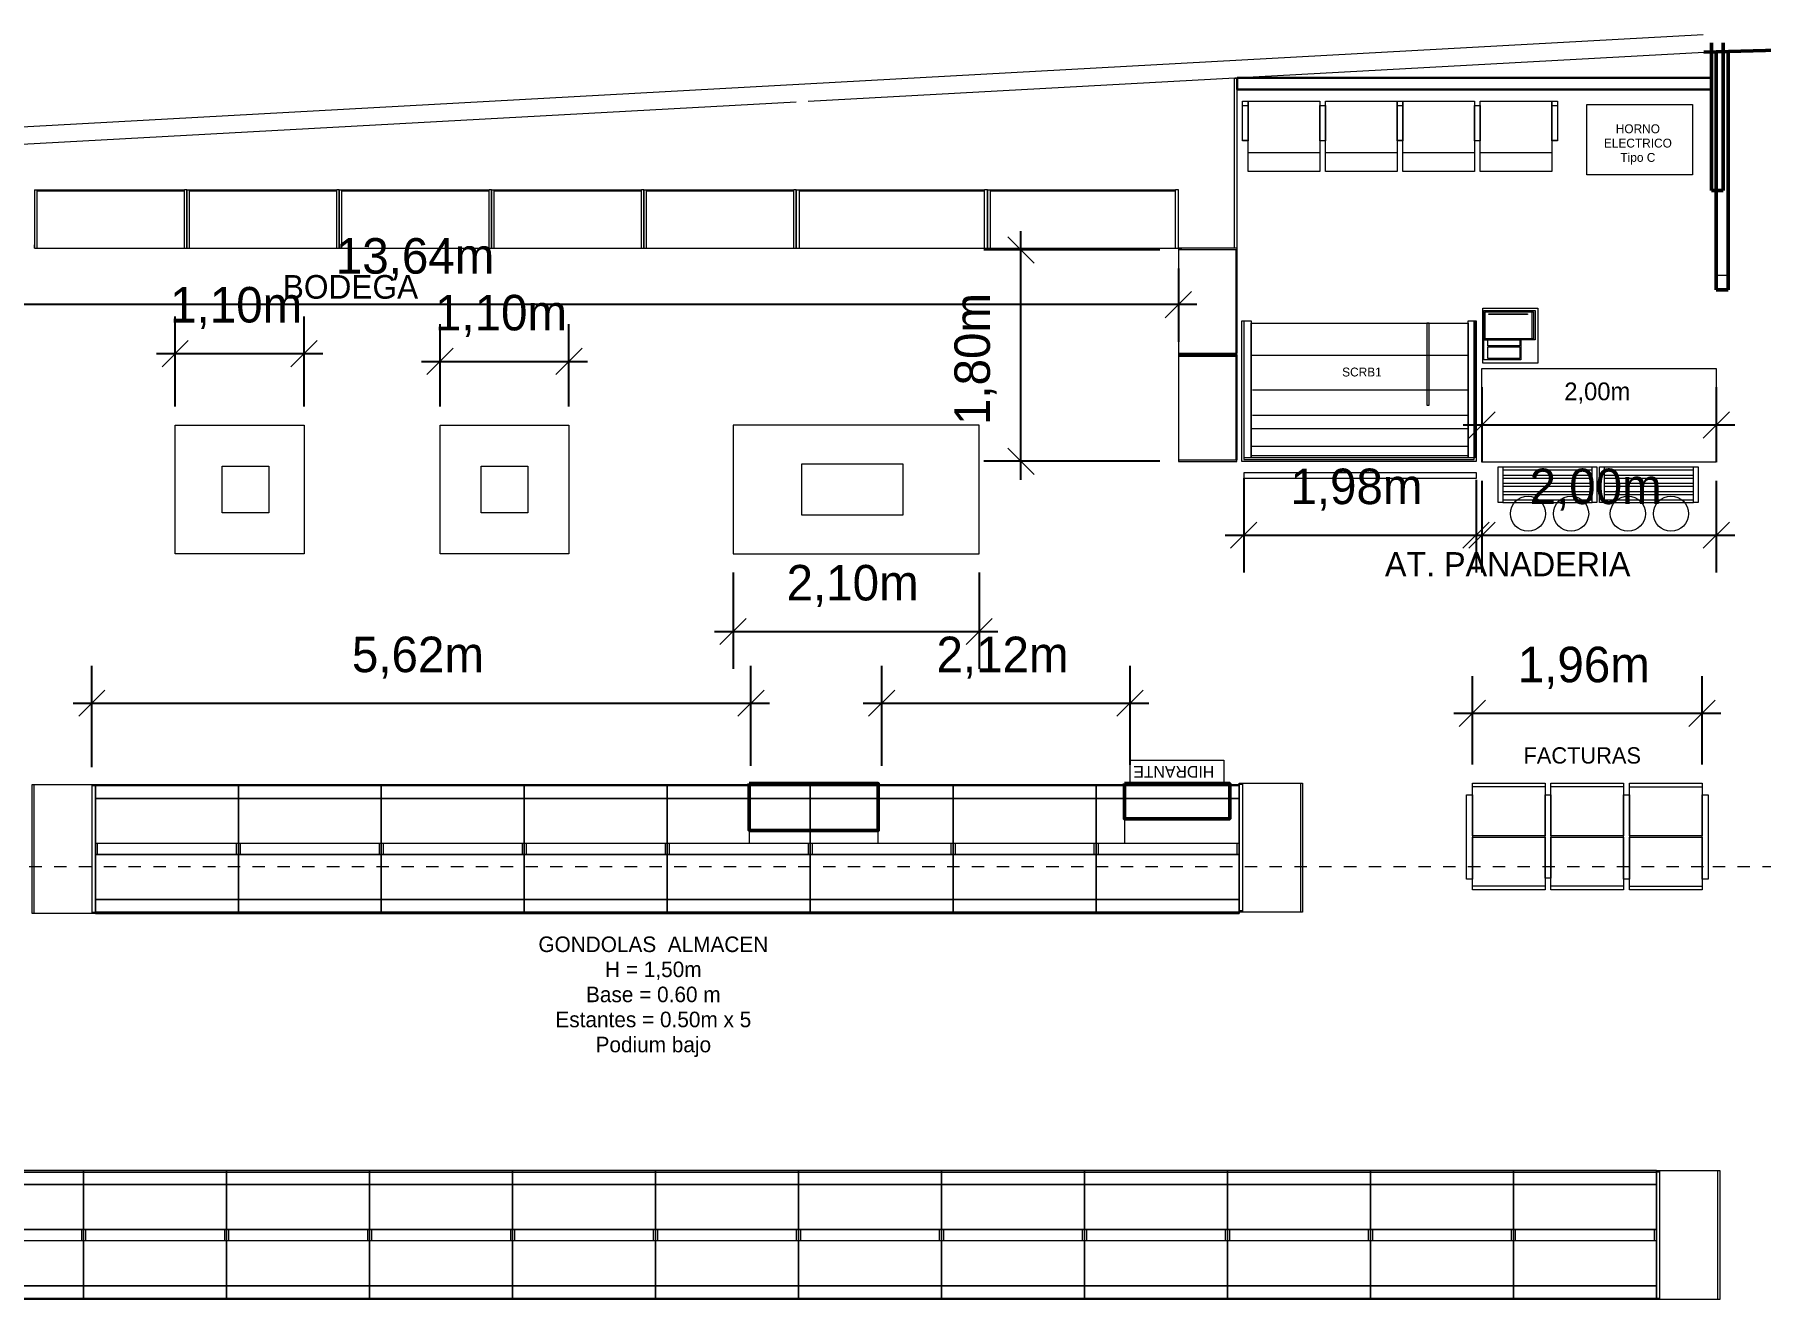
# Model space of a CAD drawing. Header units: metres. Extents: x -5.5 to 74.5, y -93.9 to -36.5.
# Drawn here: x 25.49 to 40.22, y -60.96 to -50.17 of the extents above; entities that cross this region are included whole.
import ezdxf

# ---------------------------------------------------------------- set-up
doc = ezdxf.new("R2010")
doc.units = ezdxf.units.M
doc.header["$LTSCALE"] = 0.508
doc.header["$PDMODE"] = 1
doc.header["$PDSIZE"] = -2
doc.linetypes.add('STYLE_01', pattern=[0.416641, 0.208282, -0.208359])
for name, color, linetype in [('EQUIPAMIENTO', 7, 'Continuous'), ('ESTRUCTURA', 7, 'Continuous'), ('lineales', 1, 'Continuous'), ('Mover', 30, 'Continuous'), ('MUROS', 7, 'Continuous'), ('Nuevo', 7, 'Continuous'), ('Nuevo-1', 160, 'Continuous'), ('TEXTO', 7, 'Continuous'), ('VARIOS', 7, 'Continuous')]:
    doc.layers.add(name, color=color, linetype=linetype)
doc.styles.add('Arial', font='ARIAL.TTF')
doc.styles.add('Futura', font='')
doc.styles.add('Geneva', font='')
doc.styles.get('Futura').set_extended_font_data('Futura')
doc.styles.get('Geneva').set_extended_font_data('Geneva')
doc.dimstyles.new('Arch', dxfattribs={"dimtxt": 0.179036, "dimasz": 0.224482, "dimexe": 0.3175, "dimexo": 0.15875, "dimgap": 0.001587, "dimtad": 1, "dimzin": 3, "dimtxsty": 'Geneva', "dimblk": 'VW_SLASH', "dimcen": 0, "dimdle": 0.001587, "dimaunit": 1, "dimadec": 1, "dimazin": 0, "dimtfac": 0.8, "dimtix": 1, "dimtmove": 0, "dimatfit": 0, "dimldrblk": 'VW_FILLEDARROW-1', "dimfxl": 1, "dimfrac": 2, "dimtolj": 1, "dimtzin": 3, "dimarcsym": 0})

# ---------------------------------------------------------------- blocks, each defined once
blk = doc.blocks.new('G. SECA 1.10X1.22')
at = {"color": 0, "linetype": 'Continuous', "lineweight": 9}
for p, q in [((0, -0.012), (1.22, -0.012)), ((0.0191, -0.5974), (0.0191, -0.5026)), ((1.2009, -0.5026), (1.2009, -0.5974)), ((0, -1.088), (1.22, -1.088))]:
    blk.add_line(p, q, dxfattribs=at)
at = {"color": 0, "linetype": 'Continuous', "lineweight": 5}
blk.add_lwpolyline([(0, 0), (1.22, 0), (1.22, -1.1), (0, -1.1)], close=True, dxfattribs=at)
at = {"color": 0, "linetype": 'Continuous', "lineweight": 20}
for points in [[(0, -0.1182), (1.22, -0.1182), (1.22, 0), (0, 0)], [(0, -0.5026), (1.22, -0.5026), (1.22, -0.1182), (0, -0.1182)], [(0, -0.5974), (1.22, -0.5974), (1.22, -0.5026), (0, -0.5026)], [(0, -0.5974), (1.22, -0.5974), (1.22, -0.9818), (0, -0.9818)], [(0, -0.9818), (1.22, -0.9818), (1.22, -1.1), (0, -1.1)]]:
    blk.add_lwpolyline(points, close=True, dxfattribs=at)
blk = doc.blocks.new('PUNTERA 1.10')
at = {"color": 0, "linetype": 'Continuous', "lineweight": 9}
for p, q in [((-0.525, 0), (-0.525, -1.1)), ((0, -0.012), (-0.03, -0.012)), ((-0.03, -1.088), (0, -1.088))]:
    blk.add_line(p, q, dxfattribs=at)
at = {"color": 0, "linetype": 'Continuous', "lineweight": 20}
blk.add_line((-0.03, 0), (-0.03, -1.1), dxfattribs=at)
at = {"color": 0, "linetype": 'Continuous', "lineweight": 5}
blk.add_lwpolyline([(-0.54, 0), (0, 0), (0, -1.1), (-0.54, -1.1)], close=True, dxfattribs=at)
at = {"color": 0, "linetype": 'Continuous', "lineweight": 20}
blk.add_lwpolyline([(0, 0), (0, -1.1), (-0.54, -1.1), (-0.54, 0)], close=True, dxfattribs=at)
blk = doc.blocks.new('Hidrante')
at = {"color": 0, "linetype": 'Continuous', "lineweight": 9}
blk.add_lwpolyline([(-0.4, 0.1), (0.4, 0.1), (0.4, -0.1), (-0.4, -0.1)], close=True, dxfattribs=at)
at = {"color": 0, "insert": (-0.317, 0.05), "char_height": 0.1011, "attachment_point": 1, "line_spacing_factor": 0.96736, "style": 'Futura'}
blk.add_mtext('HIDRANTE', dxfattribs=at)
blk = doc.blocks.new('Group-204')
at = {"color": 0, "linetype": 'Continuous', "lineweight": 5}
for p, q in [((1.176825, 12.989631), (1.93898, 12.989631)), ((1.176825, 12.964631), (1.93898, 12.964631)), ((1.176825, 12.919631), (1.93898, 12.919631)), ((1.176825, 12.894631), (1.93898, 12.894631)), ((1.176825, 12.849631), (1.93898, 12.849631)), ((1.176825, 12.824631), (1.93898, 12.824631)), ((1.176825, 12.779631), (1.93898, 12.779631)), ((1.176825, 12.754631), (1.93898, 12.754631)), ((1.176825, 12.709631), (1.93898, 12.709631)), ((1.176825, 12.684631), (1.93898, 12.684631))]:
    blk.add_line(p, q, dxfattribs=at)
at = {"color": 0, "linetype": 'Continuous', "lineweight": 20}
for points in [[(1.176825, 12.684631), (1.136707, 12.684631), (1.136707, 12.989631), (1.176825, 12.989631)], [(1.93898, 12.989631), (1.979087, 12.989631), (1.979087, 12.684631), (1.93898, 12.684631)]]:
    blk.add_lwpolyline(points, close=True, dxfattribs=at)
blk = doc.blocks.new('Group-205')
at = {"color": 0, "linetype": 'Continuous', "lineweight": 20}
blk.add_lwpolyline([(0.999087, 13.829631), (2.999087, 13.829631), (2.999087, 13.029631), (0.999087, 13.029631)], close=True, dxfattribs=at)
blk = doc.blocks.new('Group-206')
at = {"color": 0, "linetype": 'Continuous', "lineweight": 5}
for p, q in [((2.043425, 12.989631), (2.80558, 12.989631)), ((2.043425, 12.964631), (2.80558, 12.964631)), ((2.043425, 12.919631), (2.80558, 12.919631)), ((2.043425, 12.894631), (2.80558, 12.894631)), ((2.043425, 12.849631), (2.80558, 12.849631)), ((2.043425, 12.824631), (2.80558, 12.824631)), ((2.043425, 12.779631), (2.80558, 12.779631)), ((2.043425, 12.754631), (2.80558, 12.754631)), ((2.043425, 12.709631), (2.80558, 12.709631)), ((2.043425, 12.684631), (2.80558, 12.684631))]:
    blk.add_line(p, q, dxfattribs=at)
at = {"color": 0, "linetype": 'Continuous', "lineweight": 20}
for points in [[(2.043425, 12.684631), (2.003307, 12.684631), (2.003307, 12.989631), (2.043425, 12.989631)], [(2.80558, 12.989631), (2.845687, 12.989631), (2.845687, 12.684631), (2.80558, 12.684631)]]:
    blk.add_lwpolyline(points, close=True, dxfattribs=at)
blk = doc.blocks.new('Group-207')
at = {"color": 0, "linetype": 'Continuous', "lineweight": 9}
for centre in [(1.392427, 12.590311), (1.760147, 12.590311), (2.244697, 12.590311), (2.612427, 12.590311)]:
    blk.add_circle(centre, 0.15, dxfattribs=at)
at = {"color": 0}
for name in ['Group-205', 'Group-204', 'Group-206']:
    blk.add_blockref(name, (0, 0), dxfattribs=at)
blk = doc.blocks.new('Costillas Pan')
at = {"color": 0, "linetype": 'Continuous', "lineweight": 9}
for points in [[(0.0375, 0), (0.3375, 0), (0.3375, -0.05), (0.0375, -0.05)], [(0.0375, -0.66), (0.3375, -0.66), (0.3375, -0.71), (0.0375, -0.71)]]:
    blk.add_lwpolyline(points, close=True, dxfattribs=at)
at = {"color": 0, "linetype": 'Continuous', "lineweight": 5}
blk.add_lwpolyline([(0, -0.05), (0.44051, -0.05), (0.44051, -0.66), (0, -0.66)], close=True, dxfattribs=at)
blk = doc.blocks.new('Group-209')
at = {"color": 0, "linetype": 'Continuous', "lineweight": 20}
for p, q in [((-1.590712, 13.946072), (-1.561712, 13.946072)), ((-1.090712, 13.946072), (-1.590712, 13.946072)), ((-1.590712, 13.946072), (-1.590712, 13.037127)), ((-1.090712, 13.932088), (-1.590712, 13.932088)), ((-1.090712, 13.946072), (-1.090712, 13.932088)), ((-1.590712, 13.051111), (-1.090712, 13.051111)), ((-1.590712, 13.037127), (-1.090712, 13.037127)), ((-1.090712, 13.037127), (-1.090712, 13.051111))]:
    blk.add_line(p, q, dxfattribs=at)
at = {"color": 0, "linetype": 'Continuous', "lineweight": 9}
for p, q in [((-1.100712, 13.931389), (-1.100712, 13.051111)), ((-1.090712, 13.931389), (-1.090712, 13.051111))]:
    blk.add_line(p, q, dxfattribs=at)
blk = doc.blocks.new('Group-210')
at = {"color": 0, "linetype": 'Continuous', "lineweight": 20}
for p, q in [((-3.220812, 15.355018), (-3.195734, 15.355018)), ((-3.220812, 15.355018), (-3.220812, 14.855018)), ((-3.195734, 15.355018), (-3.195734, 14.855018)), ((-1.590712, 15.355018), (-1.61579, 15.355018)), ((-1.61579, 14.855018), (-1.61579, 15.355018)), ((-1.590712, 14.855018), (-1.590712, 15.355018)), ((-3.220812, 14.855018), (-3.220812, 14.884018)), ((-3.220812, 14.855018), (-1.590712, 14.855018))]:
    blk.add_line(p, q, dxfattribs=at)
at = {"color": 0, "linetype": 'Continuous', "lineweight": 9}
for p, q in [((-3.19448, 15.355018), (-1.61579, 15.355018)), ((-3.19448, 15.345018), (-1.61579, 15.345018))]:
    blk.add_line(p, q, dxfattribs=at)
blk = doc.blocks.new('Group-212')
at = {"color": 0, "linetype": 'Continuous', "lineweight": 20}
for p, q in [((-4.850913, 15.355018), (-4.825834, 15.355018)), ((-4.850913, 15.355018), (-4.850913, 14.855018)), ((-4.825834, 15.355018), (-4.825834, 14.855018)), ((-3.220812, 15.355018), (-3.245891, 15.355018)), ((-3.245891, 14.855018), (-3.245891, 15.355018)), ((-3.220812, 14.855018), (-3.220812, 15.355018)), ((-4.850913, 14.855018), (-4.850913, 14.884018)), ((-4.850913, 14.855018), (-3.220812, 14.855018))]:
    blk.add_line(p, q, dxfattribs=at)
at = {"color": 0, "linetype": 'Continuous', "lineweight": 9}
for p, q in [((-4.82458, 15.355018), (-3.245891, 15.355018)), ((-4.82458, 15.345018), (-3.245891, 15.345018))]:
    blk.add_line(p, q, dxfattribs=at)
blk = doc.blocks.new('Group-213')
at = {"color": 0, "linetype": 'Continuous', "lineweight": 20}
for p, q in [((-1.590712, 14.855018), (-1.561712, 14.855018)), ((-1.090712, 14.855018), (-1.590712, 14.855018)), ((-1.590712, 14.855018), (-1.590712, 13.946072)), ((-1.090712, 14.841034), (-1.590712, 14.841034)), ((-1.090712, 14.855018), (-1.090712, 14.841034)), ((-1.590712, 13.960056), (-1.090712, 13.960056)), ((-1.590712, 13.946072), (-1.090712, 13.946072)), ((-1.090712, 13.946072), (-1.090712, 13.960056))]:
    blk.add_line(p, q, dxfattribs=at)
at = {"color": 0, "linetype": 'Continuous', "lineweight": 9}
for p, q in [((-1.100712, 14.840335), (-1.100712, 13.960056)), ((-1.090712, 14.840335), (-1.090712, 13.960056))]:
    blk.add_line(p, q, dxfattribs=at)
blk = doc.blocks.new('Group-217')
at = {"color": 0, "linetype": 'Continuous', "lineweight": 9}
for p, q in [((1.538387, 10.260018), (0.918387, 10.260018)), ((2.208387, 10.260018), (1.588387, 10.260018)), ((2.258387, 10.260018), (2.878387, 10.260018)), ((1.538387, 9.412118), (0.918387, 9.412118)), ((2.208387, 9.412118), (1.588387, 9.412118)), ((2.258387, 9.412118), (2.878387, 9.412118))]:
    blk.add_line(p, q, dxfattribs=at)
for points in [[(0.868387, 10.191018), (0.918387, 10.191018), (0.918387, 9.471018), (0.868387, 9.471018)], [(0.918387, 10.291018), (1.538387, 10.291018), (1.538387, 9.841018), (0.918387, 9.841018)], [(1.538387, 10.191018), (1.588387, 10.191018), (1.588387, 9.481018), (1.538387, 9.481018)], [(1.588387, 10.291018), (2.208387, 10.291018), (2.208387, 9.841018), (1.588387, 9.841018)], [(2.208387, 10.191018), (2.258387, 10.191018), (2.258387, 9.471018), (2.208387, 9.471018)], [(2.258387, 10.291018), (2.878387, 10.291018), (2.878387, 9.841018), (2.258387, 9.841018)], [(2.878387, 10.191018), (2.928387, 10.191018), (2.928387, 9.471018), (2.878387, 9.471018)], [(0.918387, 9.831018), (1.538387, 9.831018), (1.538387, 9.381018), (0.918387, 9.381018)], [(1.588387, 9.831018), (2.208387, 9.831018), (2.208387, 9.381018), (1.588387, 9.381018)], [(2.258387, 9.831018), (2.878387, 9.831018), (2.878387, 9.381018), (2.258387, 9.381018)]]:
    blk.add_lwpolyline(points, close=True, dxfattribs=at)
blk = doc.blocks.new('*D398')
at = {"color": 0, "linetype": 'Continuous', "lineweight": -2}
for p, q in [((37.84, -53.176), (37.84, -53.818)), ((39.84, -53.176), (39.84, -53.818)), ((37.84, -53.5), (37.681, -53.5)), ((39.84, -53.5), (37.84, -53.5)), ((39.999, -53.5), (39.84, -53.5))]:
    blk.add_line(p, q, dxfattribs=at)
at = {"color": 0, "linetype": 'Continuous', "lineweight": 20}
for p, q in [((37.952, -53.388), (37.728, -53.612)), ((39.728, -53.612), (39.952, -53.388))]:
    blk.add_line(p, q, dxfattribs=at)
at = {"layer": 'Defpoints', "color": 0, "lineweight": 0}
for p in [(37.84, -53.017), (39.84, -53.017), (39.84, -53.5)]:
    blk.add_point(p, dxfattribs=at)
at = {"color": 0, "insert": (38.543, -53.137), "char_height": 0.1516, "attachment_point": 1, "line_spacing_factor": 0.96736, "style": 'Geneva'}
blk.add_mtext('2,00m', dxfattribs=at)
blk = doc.blocks.new('VW_FILLEDARROW-1')
at = {"color": 0, "lineweight": -2}
blk.add_solid([(0, 0), (-0.9, -0.241), (-0.9, 0.241)], dxfattribs=at)
blk = doc.blocks.new('VW_SLASH')
at = {"color": 0, "linetype": 'ByBlock', "lineweight": -2}
blk.add_line((0, 0), (-1, 0), dxfattribs=at)
at = {"color": 0, "linetype": 'ByBlock', "lineweight": 20}
blk.add_line((-0.5, -0.5), (0.5, 0.5), dxfattribs=at)
blk = doc.blocks.new('Group-222')
at = {"color": 0, "linetype": 'Continuous', "lineweight": 20}
blk.add_lwpolyline([(-3.290712, 12.246617), (-3.290712, 13.346617), (-5.390712, 13.346617), (-5.390712, 12.246617)], close=True, dxfattribs=at)
at = {"color": 0, "linetype": 'Continuous', "lineweight": 9}
blk.add_lwpolyline([(-4.803667, 13.016617), (-3.941521, 13.016617), (-3.941521, 12.576617), (-4.803667, 12.576617)], close=True, dxfattribs=at)
blk = doc.blocks.new('G BODEGA 50X92')
at = {"color": 0, "linetype": 'Continuous', "lineweight": 20}
for p, q in [((0, 0), (0.02, 0)), ((0, 0), (0, -0.5)), ((0.02, 0), (0.02, -0.5)), ((1.3, 0), (1.28, 0)), ((1.28, -0.5), (1.28, 0)), ((1.3, -0.5), (1.3, 0)), ((0, -0.5), (0, -0.471)), ((0, -0.5), (1.3, -0.5))]:
    blk.add_line(p, q, dxfattribs=at)
at = {"color": 0, "linetype": 'Continuous', "lineweight": 9}
for p, q in [((0.021, 0), (1.28, 0)), ((0.021, -0.01), (1.28, -0.01))]:
    blk.add_line(p, q, dxfattribs=at)
blk = doc.blocks.new('Group-243')
at = {"color": 0, "linetype": 'Continuous', "lineweight": 5}
for p, q in [((-0.968812, 13.942127), (0.881788, 13.942127)), ((-0.959312, 13.646127), (0.872288, 13.646127)), ((0.872288, 13.429127), (-0.959312, 13.429127)), ((-0.964112, 13.317327), (0.876988, 13.317327)), ((-0.968812, 13.166027), (0.876988, 13.166027)), ((-0.973612, 13.087127), (0.881788, 13.087127))]:
    blk.add_line(p, q, dxfattribs=at)
blk = doc.blocks.new('Group-244')
at = {"color": 0, "linetype": 'Continuous', "lineweight": 5}
for p, q in [((-1.048612, 14.237127), (-1.033212, 14.237127)), ((-1.048612, 13.037127), (-1.048612, 14.237127)), ((-1.033212, 14.237127), (-1.033212, 13.051427)), ((0.933888, 14.237127), (0.949288, 14.237127)), ((0.933888, 13.051427), (0.933888, 14.237127)), ((0.949288, 14.237127), (0.949288, 13.037127)), ((0.949288, 13.037127), (-1.050712, 13.037127)), ((-1.033212, 13.051427), (0.933888, 13.051427))]:
    blk.add_line(p, q, dxfattribs=at)
for points in [[(-1.028912, 14.237127), (-0.969512, 14.237127), (-0.969512, 13.067127), (-1.028912, 13.067127)], [(-0.969512, 14.217127), (0.881788, 14.217127), (0.881788, 13.067127), (-0.969512, 13.067127)], [(0.530488, 13.517127), (0.550488, 13.517127), (0.550488, 14.217127), (0.530488, 14.217127)], [(0.881788, 14.237127), (0.937888, 14.237127), (0.937888, 13.067127), (0.881788, 13.067127)]]:
    blk.add_lwpolyline(points, close=True, dxfattribs=at)
at = {"color": 0}
blk.add_blockref('Group-243', (0, 0), dxfattribs=at)
at = {"color": 0, "insert": (-0.024512, 13.837175), "char_height": 0.0757682, "width": 0.613402, "attachment_point": 2, "line_spacing_factor": 0.96736, "style": 'Futura'}
blk.add_mtext('SCRB1', dxfattribs=at)
blk = doc.blocks.new('Group-245')
at = {"color": 0, "linetype": 'Continuous', "lineweight": 20}
blk.add_lwpolyline([(1.895, 16.083), (2.795, 16.083), (2.795, 15.483), (1.895, 15.483)], close=True, dxfattribs=at)
at = {"color": 0, "insert": (2.33, 15.913), "char_height": 0.0758, "attachment_point": 2, "line_spacing_factor": 0.96736, "style": 'Geneva'}
blk.add_mtext('HORNO\\PELECTRICO\\PTipo C', dxfattribs=at)
blk = doc.blocks.new('Group-266')
at = {"color": 0, "linetype": 'Continuous', "lineweight": 5}
for points in [[(1.014288, 14.323617), (1.454288, 14.323617), (1.454288, 14.073617), (1.014288, 14.073617)], [(1.024288, 14.313617), (1.440288, 14.313617), (1.440288, 14.083617), (1.024288, 14.083617)], [(1.026288, 14.313617), (1.426288, 14.313617), (1.426288, 14.083617), (1.026288, 14.083617)], [(1.058288, 14.295617), (1.388288, 14.295617), (1.388288, 14.289617), (1.058288, 14.289617)], [(1.014288, 14.073617), (1.330288, 14.073617), (1.330288, 13.903617), (1.014288, 13.903617)], [(1.050288, 14.073617), (1.322288, 14.073617), (1.322288, 14.021617), (1.050288, 14.021617)], [(1.050288, 14.013617), (1.322288, 14.013617), (1.322288, 13.913617), (1.050288, 13.913617)]]:
    blk.add_lwpolyline(points, close=True, dxfattribs=at)
blk = doc.blocks.new('*D494')
at = {"color": 0, "linetype": 'Continuous', "lineweight": -2}
for p, q in [((35.808, -53.954), (35.808, -54.758)), ((37.79, -53.968), (37.79, -54.758)), ((35.649, -54.44), (35.808, -54.44)), ((35.808, -54.44), (37.79, -54.44)), ((37.79, -54.44), (37.949, -54.44))]:
    blk.add_line(p, q, dxfattribs=at)
at = {"color": 0, "linetype": 'Continuous', "lineweight": 20}
for p, q in [((35.92, -54.328), (35.695, -54.552)), ((37.678, -54.552), (37.902, -54.328))]:
    blk.add_line(p, q, dxfattribs=at)
at = {"layer": 'Defpoints', "color": 0, "lineweight": 0}
for p in [(35.808, -53.795), (37.79, -53.809), (35.808, -54.44)]:
    blk.add_point(p, dxfattribs=at)
at = {"color": 0, "insert": (36.206, -53.872), "char_height": 0.3032, "attachment_point": 1, "line_spacing_factor": 0.96736, "style": 'Geneva'}
blk.add_mtext('1,98m', dxfattribs=at)
blk = doc.blocks.new('*D495')
at = {"color": 0, "linetype": 'Continuous', "lineweight": -2}
for p, q in [((37.84, -53.976), (37.84, -54.758)), ((39.84, -53.976), (39.84, -54.758)), ((37.681, -54.44), (37.84, -54.44)), ((37.84, -54.44), (39.84, -54.44)), ((39.84, -54.44), (39.999, -54.44))]:
    blk.add_line(p, q, dxfattribs=at)
at = {"color": 0, "linetype": 'Continuous', "lineweight": 20}
for p, q in [((37.952, -54.328), (37.728, -54.552)), ((39.728, -54.552), (39.952, -54.328))]:
    blk.add_line(p, q, dxfattribs=at)
at = {"layer": 'Defpoints', "color": 0, "lineweight": 0}
for p in [(37.84, -53.818), (39.84, -53.818), (37.84, -54.44)]:
    blk.add_point(p, dxfattribs=at)
at = {"color": 0, "insert": (38.247, -53.872), "char_height": 0.3032, "attachment_point": 1, "line_spacing_factor": 0.96736, "style": 'Geneva'}
blk.add_mtext('2,00m', dxfattribs=at)
blk = doc.blocks.new('*D496')
at = {"color": 0, "linetype": 'Continuous', "lineweight": -2}
for p, q in [((37.759, -56.397), (37.759, -55.643)), ((39.719, -56.397), (39.719, -55.643)), ((37.6, -55.96), (37.759, -55.96)), ((37.759, -55.96), (39.719, -55.96)), ((39.719, -55.96), (39.878, -55.96))]:
    blk.add_line(p, q, dxfattribs=at)
at = {"color": 0, "linetype": 'Continuous', "lineweight": 20}
for p, q in [((37.871, -55.848), (37.647, -56.072)), ((39.607, -56.072), (39.831, -55.848))]:
    blk.add_line(p, q, dxfattribs=at)
at = {"layer": 'Defpoints', "color": 0, "lineweight": 0}
for p in [(37.759, -55.96), (37.759, -56.556), (39.719, -56.556)]:
    blk.add_point(p, dxfattribs=at)
at = {"color": 0, "insert": (38.146, -55.392), "char_height": 0.3032, "attachment_point": 1, "line_spacing_factor": 0.96736, "style": 'Geneva'}
blk.add_mtext('1,96m', dxfattribs=at)
blk = doc.blocks.new('*D499')
at = {"color": 0, "linetype": 'Continuous', "lineweight": 20}
for p, q in [((34.019, -52.118), (33.795, -51.893)), ((33.795, -53.697), (34.019, -53.922))]:
    blk.add_line(p, q, dxfattribs=at)
at = {"color": 0, "linetype": 'Continuous', "lineweight": -2}
for p, q in [((33.907, -52.006), (33.907, -51.847)), ((35.091, -52.006), (33.589, -52.006)), ((33.907, -53.809), (33.907, -52.006)), ((35.091, -53.809), (33.589, -53.809)), ((33.907, -53.968), (33.907, -53.809))]:
    blk.add_line(p, q, dxfattribs=at)
at = {"layer": 'Defpoints', "color": 0, "lineweight": 0}
for p in [(35.25, -52.006), (33.907, -53.809), (35.25, -53.809)]:
    blk.add_point(p, dxfattribs=at)
at = {"color": 0, "insert": (33.339, -53.5), "char_height": 0.3032, "attachment_point": 1, "rotation": 90, "line_spacing_factor": 0.96736, "style": 'Geneva'}
blk.add_mtext('1,80m', dxfattribs=at)
blk = doc.blocks.new('*D500')
at = {"color": 0, "linetype": 'Continuous', "lineweight": -2}
for p, q in [((21.61, -52.15), (21.61, -52.79)), ((35.25, -52.164), (35.25, -52.79)), ((21.61, -52.472), (21.451, -52.472)), ((35.25, -52.472), (21.61, -52.472)), ((35.409, -52.472), (35.25, -52.472))]:
    blk.add_line(p, q, dxfattribs=at)
at = {"color": 0, "linetype": 'Continuous', "lineweight": 20}
for p, q in [((21.722, -52.36), (21.498, -52.585)), ((35.138, -52.585), (35.362, -52.36))]:
    blk.add_line(p, q, dxfattribs=at)
at = {"layer": 'Defpoints', "color": 0, "lineweight": 0}
for p in [(21.61, -51.992), (35.25, -52.006), (35.25, -52.472)]:
    blk.add_point(p, dxfattribs=at)
at = {"color": 0, "insert": (28.061, -51.905), "char_height": 0.3032, "attachment_point": 1, "line_spacing_factor": 0.96736, "style": 'Geneva'}
blk.add_mtext('13,64m', dxfattribs=at)
blk = doc.blocks.new('*D503')
at = {"color": 0, "linetype": 'Continuous', "lineweight": -2}
for p, q in [((25.979, -56.421), (25.979, -55.556)), ((31.603, -56.409), (31.603, -55.556)), ((25.82, -55.874), (25.979, -55.874)), ((25.979, -55.874), (31.603, -55.874)), ((31.603, -55.874), (31.761, -55.874))]:
    blk.add_line(p, q, dxfattribs=at)
at = {"color": 0, "linetype": 'Continuous', "lineweight": 20}
for p, q in [((26.091, -55.762), (25.867, -55.986)), ((31.49, -55.986), (31.715, -55.762))]:
    blk.add_line(p, q, dxfattribs=at)
at = {"layer": 'Defpoints', "color": 0, "lineweight": 0}
for p in [(25.979, -55.874), (25.979, -56.58), (31.603, -56.568)]:
    blk.add_point(p, dxfattribs=at)
at = {"color": 0, "insert": (28.198, -55.306), "char_height": 0.3032, "attachment_point": 1, "line_spacing_factor": 0.96736, "style": 'Geneva'}
blk.add_mtext('5,62m', dxfattribs=at)
blk = doc.blocks.new('*D504')
at = {"color": 0, "linetype": 'Continuous', "lineweight": -2}
for p, q in [((32.719, -56.409), (32.719, -55.556)), ((34.839, -56.401), (34.839, -55.556)), ((32.56, -55.874), (32.719, -55.874)), ((32.719, -55.874), (34.839, -55.874)), ((34.839, -55.874), (34.997, -55.874))]:
    blk.add_line(p, q, dxfattribs=at)
at = {"color": 0, "linetype": 'Continuous', "lineweight": 20}
for p, q in [((32.831, -55.762), (32.607, -55.986)), ((34.726, -55.986), (34.951, -55.762))]:
    blk.add_line(p, q, dxfattribs=at)
at = {"layer": 'Defpoints', "color": 0, "lineweight": 0}
for p in [(32.719, -55.874), (32.719, -56.568), (34.839, -56.56)]:
    blk.add_point(p, dxfattribs=at)
at = {"color": 0, "insert": (33.186, -55.306), "char_height": 0.3032, "attachment_point": 1, "line_spacing_factor": 0.96736, "style": 'Geneva'}
blk.add_mtext('2,12m', dxfattribs=at)
blk = doc.blocks.new('*D506')
at = {"color": 0, "linetype": 'Continuous', "lineweight": -2}
for p, q in [((26.69, -53.341), (26.69, -52.573)), ((27.79, -53.341), (27.79, -52.573)), ((26.531, -52.89), (26.69, -52.89)), ((26.69, -52.89), (27.79, -52.89)), ((27.79, -52.89), (27.949, -52.89))]:
    blk.add_line(p, q, dxfattribs=at)
at = {"color": 0, "linetype": 'Continuous', "lineweight": 20}
for p, q in [((26.802, -52.778), (26.578, -53.002)), ((27.678, -53.002), (27.902, -52.778))]:
    blk.add_line(p, q, dxfattribs=at)
at = {"layer": 'Defpoints', "color": 0, "lineweight": 0}
for p in [(26.69, -52.89), (26.69, -53.5), (27.79, -53.5)]:
    blk.add_point(p, dxfattribs=at)
at = {"color": 0, "insert": (26.647, -52.322), "char_height": 0.3032, "attachment_point": 1, "line_spacing_factor": 0.96736, "style": 'Geneva'}
blk.add_mtext('1,10m', dxfattribs=at)
blk = doc.blocks.new('*D507')
at = {"color": 0, "linetype": 'Continuous', "lineweight": -2}
for p, q in [((28.95, -53.341), (28.95, -52.639)), ((30.05, -53.341), (30.05, -52.639)), ((28.791, -52.957), (28.95, -52.957)), ((28.95, -52.957), (30.05, -52.957)), ((30.05, -52.957), (30.209, -52.957))]:
    blk.add_line(p, q, dxfattribs=at)
at = {"color": 0, "linetype": 'Continuous', "lineweight": 20}
for p, q in [((29.062, -52.845), (28.838, -53.069)), ((29.938, -53.069), (30.162, -52.845))]:
    blk.add_line(p, q, dxfattribs=at)
at = {"layer": 'Defpoints', "color": 0, "lineweight": 0}
for p in [(28.95, -52.957), (28.95, -53.5), (30.05, -53.5)]:
    blk.add_point(p, dxfattribs=at)
at = {"color": 0, "insert": (28.907, -52.389), "char_height": 0.3032, "attachment_point": 1, "line_spacing_factor": 0.96736, "style": 'Geneva'}
blk.add_mtext('1,10m', dxfattribs=at)
blk = doc.blocks.new('*D508')
at = {"color": 0, "linetype": 'Continuous', "lineweight": -2}
for p, q in [((31.45, -54.759), (31.45, -55.58)), ((33.55, -54.759), (33.55, -55.58)), ((31.291, -55.262), (31.45, -55.262)), ((31.45, -55.262), (33.55, -55.262)), ((33.55, -55.262), (33.709, -55.262))]:
    blk.add_line(p, q, dxfattribs=at)
at = {"color": 0, "linetype": 'Continuous', "lineweight": 20}
for p, q in [((31.562, -55.15), (31.338, -55.374)), ((33.438, -55.374), (33.662, -55.15))]:
    blk.add_line(p, q, dxfattribs=at)
at = {"layer": 'Defpoints', "color": 0, "lineweight": 0}
for p in [(31.45, -54.6), (33.55, -54.6), (31.45, -55.262)]:
    blk.add_point(p, dxfattribs=at)
at = {"color": 0, "insert": (31.907, -54.694), "char_height": 0.3032, "attachment_point": 1, "line_spacing_factor": 0.96736, "style": 'Geneva'}
blk.add_mtext('2,10m', dxfattribs=at)

msp = doc.modelspace()

# ---------------------------------------------------------------- linework, layer by layer
at = {"layer": 'ESTRUCTURA', "linetype": 'Continuous', "lineweight": 50}
for points in [[(31.589, -56.56), (32.689, -56.56), (32.689, -56.96), (31.589, -56.96)], [(34.789, -56.56), (35.689, -56.56), (35.689, -56.86), (34.789, -56.86)]]:
    msp.add_lwpolyline(points, close=True, dxfattribs=at)
at = {"layer": 'Mover', "linetype": 'Continuous', "lineweight": 9}
for points in [[(39.84, -52.22), (39.94, -52.22), (39.94, -52.345), (39.84, -52.345)], [(35.812, -53.906), (37.79, -53.906), (37.79, -53.956), (35.812, -53.956)], [(26.009, -56.568), (27.229, -56.568), (27.229, -57.07), (26.009, -57.07)], [(27.229, -56.568), (28.449, -56.568), (28.449, -57.07), (27.229, -57.07)], [(28.449, -56.568), (29.669, -56.568), (29.669, -57.07), (28.449, -57.07)], [(29.669, -56.568), (30.889, -56.568), (30.889, -57.07), (29.669, -57.07)], [(30.889, -56.568), (31.589, -56.568), (31.589, -57.07), (30.889, -57.07)], [(32.689, -56.568), (33.329, -56.568), (33.329, -57.07), (32.689, -57.07)], [(33.329, -56.568), (34.549, -56.568), (34.549, -57.07), (33.329, -57.07)], [(34.549, -56.568), (34.789, -56.568), (34.789, -57.07), (34.549, -57.07)]]:
    msp.add_lwpolyline(points, close=True, dxfattribs=at)
at = {"layer": 'MUROS', "linetype": 'Continuous', "lineweight": 5}
for p, q in [((16.373, -51.448), (39.728, -50.167)), ((32.09, -50.736), (39.736, -50.317)), ((20.713, -51.36), (31.99, -50.742))]:
    msp.add_line(p, q, dxfattribs=at)
at = {"layer": 'MUROS', "linetype": 'Continuous', "lineweight": 50}
for p, q in [((39.734, -50.317), (44.594, -50.184)), ((39.799, -50.239), (39.799, -51.5)), ((39.899, -50.239), (39.899, -51.5)), ((39.799, -51.5), (39.899, -51.5))]:
    msp.add_line(p, q, dxfattribs=at)
at = {"layer": 'Nuevo', "linetype": 'Continuous', "lineweight": 50}
for p, q in [((39.84, -50.304), (39.84, -52.345)), ((39.94, -50.304), (39.94, -52.345)), ((39.84, -52.345), (39.94, -52.345))]:
    msp.add_line(p, q, dxfattribs=at)
at = {"layer": 'Nuevo-1', "linetype": 'Continuous', "lineweight": 9}
for points in [[(35.73, -50.54), (35.75, -50.54), (35.75, -51.992), (35.73, -51.992)], [(35.796, -50.736), (35.846, -50.736), (35.846, -51.073), (35.796, -51.073)], [(37.116, -50.736), (37.166, -50.736), (37.166, -51.073), (37.116, -51.073)], [(38.436, -50.736), (38.486, -50.736), (38.486, -51.073), (38.436, -51.073)], [(26.69, -53.5), (27.79, -53.5), (27.79, -54.6), (26.69, -54.6)], [(28.95, -53.5), (30.05, -53.5), (30.05, -54.6), (28.95, -54.6)], [(27.09, -53.85), (27.49, -53.85), (27.49, -54.25), (27.09, -54.25)], [(29.3, -53.85), (29.7, -53.85), (29.7, -54.25), (29.3, -54.25)]]:
    msp.add_lwpolyline(points, close=True, dxfattribs=at)
at = {"layer": 'Nuevo-1', "linetype": 'Continuous', "lineweight": 30}
msp.add_lwpolyline([(35.751, -50.536), (39.8, -50.536), (39.8, -50.636), (35.751, -50.636)], close=True, dxfattribs=at)
at = {"layer": 'Nuevo-1', "linetype": 'Continuous', "lineweight": 5}
for points in [[(35.846, -50.736), (36.456, -50.736), (36.456, -51.336), (35.846, -51.336)], [(36.506, -50.736), (37.116, -50.736), (37.116, -51.336), (36.506, -51.336)], [(37.166, -50.736), (37.776, -50.736), (37.776, -51.336), (37.166, -51.336)], [(37.826, -50.736), (38.436, -50.736), (38.436, -51.336), (37.826, -51.336)], [(37.848, -52.503), (38.318, -52.503), (38.318, -52.973), (37.848, -52.973)]]:
    msp.add_lwpolyline(points, close=True, dxfattribs=at)
at = {"layer": 'VARIOS', "linetype": 'STYLE_01', "lineweight": 9}
for p, q in [((39.732, -57.27), (17.545, -57.27)), ((51.345, -57.27), (39.732, -57.27))]:
    msp.add_line(p, q, dxfattribs=at)

# ---------------------------------------------------------------- block references
at = {"layer": 'EQUIPAMIENTO', "rotation": 180}
for name, p in [('G. SECA 1.10X1.22', (27.229, -57.668)), ('G. SECA 1.10X1.22', (28.449, -57.668)), ('G. SECA 1.10X1.22', (29.669, -57.668)), ('G. SECA 1.10X1.22', (30.889, -57.668)), ('G. SECA 1.10X1.22', (32.109, -57.668)), ('G. SECA 1.10X1.22', (33.329, -57.668)), ('G. SECA 1.10X1.22', (34.549, -57.668)), ('G. SECA 1.10X1.22', (35.769, -57.668)), ('PUNTERA 1.10', (39.329, -60.963))]:
    msp.add_blockref(name, p, dxfattribs=at)
at = {"layer": 'EQUIPAMIENTO'}
for p in [(24.689, -59.863), (25.909, -59.863), (27.129, -59.863), (28.349, -59.863), (29.569, -59.863), (30.789, -59.863), (32.009, -59.863), (33.229, -59.863), (34.449, -59.863), (35.669, -59.863), (36.889, -59.863), (38.109, -59.863)]:
    msp.add_blockref('G. SECA 1.10X1.22', p, dxfattribs=at)
at = {"layer": 'Mover'}
for name, p in [('Group-245', (36.841, -66.847)), ('G BODEGA 50X92', (25.49, -51.492)), ('G BODEGA 50X92', (26.79, -51.492)), ('G BODEGA 50X92', (28.09, -51.492)), ('G BODEGA 50X92', (29.39, -51.492)), ('G BODEGA 50X92', (30.69, -51.492)), ('Group-266', (36.841, -66.847)), ('Group-244', (36.841, -66.847)), ('PUNTERA 1.10', (26.009, -56.568))]:
    msp.add_blockref(name, p, dxfattribs=at)
at = {"layer": 'Mover', "rotation": 180}
msp.add_blockref('PUNTERA 1.10', (35.769, -57.656), dxfattribs=at)
at = {"layer": 'Nuevo-1', "rotation": 270}
for p in [(36.506, -50.736), (37.166, -50.736), (37.826, -50.736), (38.486, -50.736)]:
    msp.add_blockref('Costillas Pan', p, dxfattribs=at)
at = {"layer": 'Nuevo-1'}
for name in ['Group-212', 'Group-210', 'Group-213', 'Group-209', 'Group-207', 'Group-222', 'Group-217']:
    msp.add_blockref(name, (36.841, -66.847), dxfattribs=at)
at = {"layer": 'VARIOS', "rotation": 180}
msp.add_blockref('Hidrante', (35.239, -56.46), dxfattribs=at)

# ---------------------------------------------------------------- texts
at = {"layer": 'Mover', "insert": (27.608, -52.22), "char_height": 0.202, "width": 1.16417, "attachment_point": 1, "line_spacing_factor": 0.96736, "style": 'Futura'}
msp.add_mtext('BODEGA', dxfattribs=at)
at = {"layer": 'Nuevo', "insert": (37.013, -54.585), "char_height": 0.20572, "attachment_point": 1, "line_spacing_factor": 0.96736, "style": 'Futura'}
msp.add_mtext('AT. PANADERIA', dxfattribs=at)
at = {"layer": 'Nuevo-1', "insert": (38.195, -56.25), "char_height": 0.1391, "attachment_point": 1, "line_spacing_factor": 0.96736, "style": 'Futura'}
msp.add_mtext('FACTURAS', dxfattribs=at)
at = {"layer": 'TEXTO', "insert": (30.77, -57.865), "char_height": 0.13263, "width": 3.61472, "attachment_point": 2, "line_spacing_factor": 0.96736, "style": 'Futura'}
msp.add_mtext('GONDOLAS  ALMACEN\\PH = 1,50m\\PBase = 0.60 m\\PEstantes = 0.50m x 5\\PPodium bajo', dxfattribs=at)

# ---------------------------------------------------------------- dimensions: what is measured, and where the dimension line sits
at = {"layer": 'lineales', "linetype": 'Continuous', "lineweight": 9}
dim = msp.add_linear_dim(base=(35.25, -52.472), p1=(21.61, -51.992), p2=(35.25, -52.006), dimstyle='Arch', override={"dimtxt": 0.303169, "dimgap": 0.15875, "dimpost": '<>m', "dimtxsty": 'Arial', "dimtmove": 2}, dxfattribs=at)
dim.commit()
dim.dimension.update_dxf_attribs({"geometry": '*D500', "text_midpoint": (28.772, -52.314), "dimtype": 160})
dim = msp.add_linear_dim(base=(33.907, -53.809), p1=(35.25, -52.006), p2=(35.25, -53.809), angle=90, dimstyle='Arch', override={"dimtxt": 0.303169, "dimgap": 0.15875, "dimpost": '<>m', "dimtxsty": 'Arial', "dimtmove": 2}, dxfattribs=at)
dim.commit()
dim.dimension.update_dxf_attribs({"geometry": '*D499', "text_midpoint": (33.907, -52.908)})
for base, p1, p2, picture, middle in [((26.69, -52.89), (27.79, -53.5), (26.69, -53.5), '*D506', (27.24, -52.89)), ((28.95, -52.957), (30.05, -53.5), (28.95, -53.5), '*D507', (29.5, -52.957)), ((35.808, -54.44), (37.79, -53.809), (35.808, -53.795), '*D494', (36.799, -54.44)), ((37.84, -54.44), (39.84, -53.818), (37.84, -53.818), '*D495', (38.84, -54.44)), ((31.45, -55.262), (33.55, -54.6), (31.45, -54.6), '*D508', (32.5, -55.262)), ((25.979, -55.874), (31.603, -56.568), (25.979, -56.58), '*D503', (28.791, -55.874)), ((32.719, -55.874), (34.839, -56.56), (32.719, -56.568), '*D504', (33.779, -55.874)), ((37.759, -55.96), (39.719, -56.556), (37.759, -56.556), '*D496', (38.739, -55.96))]:
    dim = msp.add_linear_dim(base=base, p1=p1, p2=p2, dimstyle='Arch', override={"dimtxt": 0.303169, "dimgap": 0.15875, "dimpost": '<>m', "dimtxsty": 'Arial', "dimtmove": 2}, dxfattribs=at)
    dim.commit()
    dim.dimension.update_dxf_attribs({"geometry": picture, "text_midpoint": middle})
at = {"layer": 'Nuevo-1', "linetype": 'Continuous', "lineweight": 9}
dim = msp.add_linear_dim(base=(39.84, -53.5), p1=(37.84, -53.017), p2=(39.84, -53.017), dimstyle='Arch', override={"dimtxt": 0.151587, "dimgap": 0.15875, "dimpost": '<>m', "dimtxsty": 'Arial', "dimtmove": 2}, dxfattribs=at)
dim.commit()
dim.dimension.update_dxf_attribs({"geometry": '*D398', "text_midpoint": (38.84, -53.5)})

doc.saveas('drawing.dxf')
